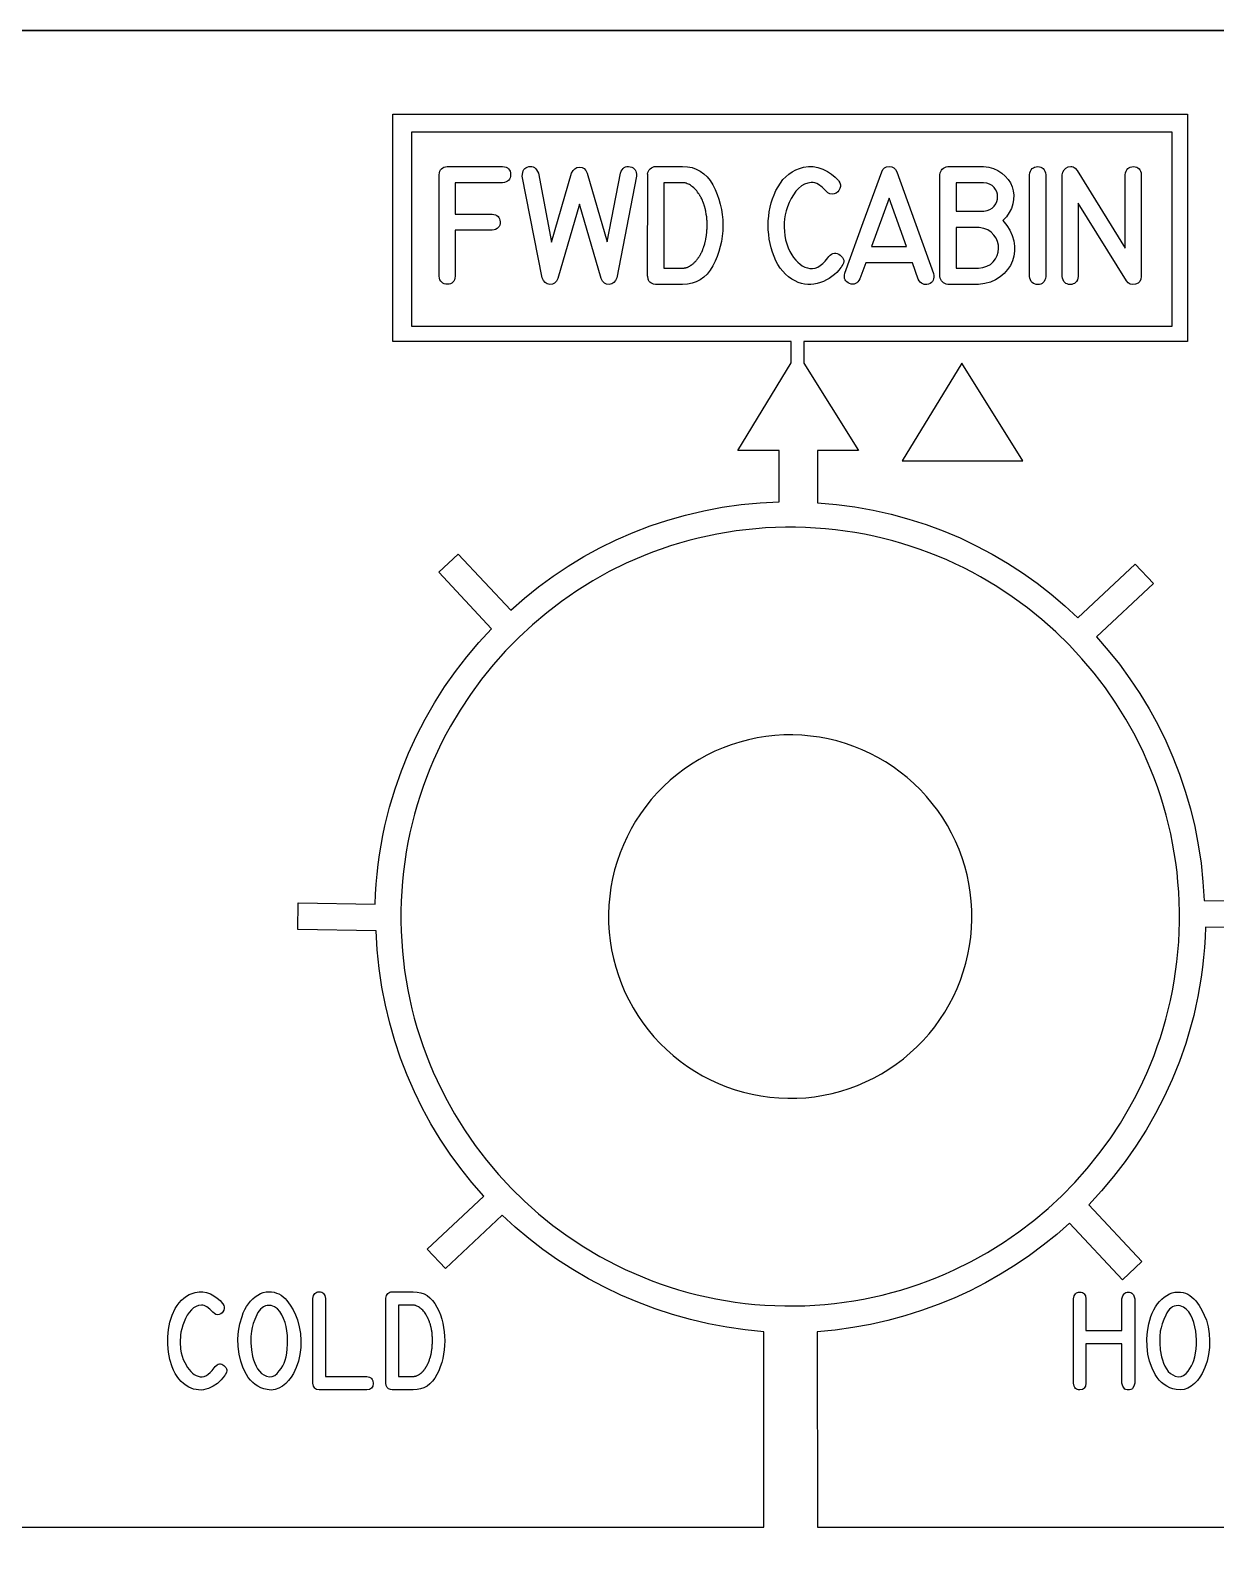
# Model space of a CAD drawing. Extents: x 27 to 704, y 10 to 614.
# Drawn here: x 340.19 to 379, y 206.35 to 256.21 of the extents above; entities that cross this region are included whole.
import ezdxf

# ---------------------------------------------------------------- set-up
doc = ezdxf.new("R2010")
doc.units = 0
for name, color, linetype in [('_BACKPANEL', 5, 'CONTINUOUS'), ('_ENGRAVING', 105, 'CONTINUOUS'), ('_TOPLAYER', 1, 'CONTINUOUS')]:
    doc.layers.add(name, color=color, linetype=linetype)

msp = doc.modelspace()

# ---------------------------------------------------------------- linework, layer by layer
at = {"layer": '_BACKPANEL'}
msp.add_lwpolyline([(526.326, 256.21), (526.326, 251.514), (526.326, 242.12), (526.326, 232.726), (526.326, 152.879), (526.326, 143.485), (203.984, 143.485), (203.984, 152.879), (203.984, 232.726), (203.984, 242.12), (203.984, 251.514), (203.984, 256.21)], close=True, dxfattribs=at)
msp.add_lwpolyline([(365.156, 233.148, 0.414214), (359.125, 227.28, 0.414214), (364.993, 221.249, 0.414214), (371.024, 227.117, 0.414214)], format="xyb", close=True, dxfattribs=at)
at = {"layer": '_ENGRAVING'}
for points in [[(315.747, 207.205), (364.208, 207.205), (364.208, 213.607), (363.599, 213.668), (362.995, 213.756), (362.397, 213.87), (361.806, 214.009), (361.223, 214.174), (360.649, 214.362), (360.085, 214.574), (359.532, 214.809), (358.992, 215.066), (358.465, 215.344), (357.952, 215.643), (357.455, 215.962), (356.974, 216.301), (356.511, 216.658), (356.067, 217.033), (355.641, 217.425), (353.781, 215.679), (353.185, 216.314), (355.037, 218.051), (354.651, 218.493), (354.284, 218.951), (353.938, 219.425), (353.612, 219.914), (353.308, 220.418), (353.025, 220.935), (352.764, 221.466), (352.527, 222.009), (352.312, 222.564), (352.122, 223.13), (351.956, 223.707), (351.815, 224.295), (351.7, 224.892), (351.611, 225.498), (351.548, 226.112), (351.513, 226.735), (348.947, 226.774), (348.961, 227.645), (351.48, 227.606), (351.494, 227.934), (351.515, 228.26), (351.544, 228.584), (351.581, 228.905), (351.625, 229.224), (351.677, 229.54), (351.736, 229.854), (351.801, 230.165), (351.954, 230.779), (352.135, 231.382), (352.342, 231.972), (352.576, 232.549), (352.835, 233.113), (353.118, 233.662), (353.426, 234.197), (353.756, 234.716), (354.109, 235.219), (354.484, 235.705), (354.88, 236.174), (355.295, 236.625), (353.561, 238.473), (354.196, 239.07), (355.919, 237.232), (356.367, 237.623), (356.83, 237.994), (357.31, 238.345), (357.805, 238.675), (358.315, 238.983), (358.839, 239.269), (359.377, 239.532), (359.927, 239.772), (360.489, 239.988), (361.063, 240.179), (361.648, 240.345), (362.244, 240.485), (362.849, 240.599), (363.464, 240.686), (364.086, 240.744), (364.717, 240.775), (364.717, 242.455), (363.359, 242.455), (365.11, 245.332), (365.11, 246.032), (352.059, 246.032), (352.059, 253.468), (378.087, 253.468), (378.087, 246.032), (365.518, 246.032), (365.518, 245.315), (367.309, 242.455), (365.967, 242.455), (365.967, 240.747), (366.585, 240.693), (367.193, 240.613), (367.793, 240.505), (368.383, 240.372), (368.963, 240.214), (369.532, 240.031), (370.089, 239.824), (370.635, 239.594), (371.168, 239.341), (371.688, 239.065), (372.194, 238.768), (372.686, 238.45), (373.163, 238.111), (373.624, 237.753), (374.07, 237.375), (374.499, 236.979), (376.375, 238.738), (376.972, 238.103), (375.108, 236.353), (375.492, 235.913), (375.857, 235.458), (376.202, 234.986), (376.526, 234.5), (376.83, 234), (377.112, 233.485), (377.371, 232.958), (377.609, 232.418), (377.823, 231.867), (378.013, 231.304), (378.18, 230.73), (378.321, 230.146), (378.438, 229.553), (378.528, 228.951), (378.593, 228.34), (378.631, 227.722), (381.199, 227.693)], [(381.189, 226.822), (378.675, 226.85), (378.663, 226.52), (378.642, 226.191), (378.614, 225.865), (378.578, 225.541), (378.535, 225.22), (378.484, 224.901), (378.426, 224.585), (378.36, 224.272), (378.288, 223.961), (378.208, 223.653), (378.027, 223.046), (377.82, 222.452), (377.585, 221.87), (377.325, 221.303), (377.04, 220.749), (376.731, 220.211), (376.398, 219.688), (376.043, 219.182), (375.666, 218.692), (375.268, 218.22), (374.849, 217.767), (376.595, 215.907), (375.96, 215.31), (374.224, 217.16), (373.801, 216.791), (373.364, 216.438), (372.911, 216.103), (372.444, 215.786), (371.963, 215.488), (371.47, 215.209), (370.964, 214.95), (370.446, 214.711), (369.917, 214.494), (369.378, 214.298), (368.829, 214.124), (368.271, 213.973), (367.704, 213.845), (367.129, 213.742), (366.547, 213.663), (365.958, 213.609), (365.964, 207.205), (413.73, 207.205)]]:
    msp.add_lwpolyline(points, dxfattribs=at)
for points in [[(377.584, 252.882), (352.673, 252.882), (352.673, 246.532), (377.584, 246.532)], [(355.656, 251.756), (355.717, 251.748), (355.77, 251.732), (355.815, 251.709), (355.852, 251.679), (355.881, 251.642), (355.901, 251.599), (355.913, 251.548), (355.917, 251.49), (355.913, 251.432), (355.901, 251.381), (355.88, 251.337), (355.851, 251.301), (355.814, 251.272), (355.768, 251.25), (355.715, 251.235), (355.653, 251.227), (354.1, 251.227), (354.1, 250.196), (355.311, 250.196), (355.372, 250.188), (355.424, 250.173), (355.469, 250.152), (355.506, 250.123), (355.535, 250.088), (355.556, 250.046), (355.569, 249.997), (355.574, 249.942), (355.57, 249.886), (355.559, 249.836), (355.539, 249.793), (355.51, 249.755), (355.473, 249.724), (355.427, 249.699), (355.373, 249.68), (355.311, 249.667), (354.1, 249.667), (354.1, 248.165), (354.092, 248.104), (354.077, 248.051), (354.056, 248.006), (354.027, 247.969), (353.992, 247.94), (353.95, 247.919), (353.901, 247.906), (353.846, 247.901), (353.79, 247.905), (353.74, 247.916), (353.697, 247.937), (353.66, 247.965), (353.629, 248.003), (353.604, 248.048), (353.585, 248.103), (353.573, 248.165), (353.573, 251.489), (353.584, 251.547), (353.602, 251.599), (353.626, 251.643), (353.656, 251.68), (353.693, 251.71), (353.735, 251.733), (353.784, 251.748), (353.839, 251.756)], [(356.513, 251.752), (356.565, 251.757), (356.613, 251.754), (356.657, 251.741), (356.698, 251.719), (356.735, 251.689), (356.769, 251.649), (356.825, 251.542), (357.258, 249.284), (357.915, 251.542), (357.962, 251.623), (358.02, 251.683), (358.091, 251.72), (358.174, 251.734), (358.256, 251.724), (358.325, 251.688), (358.381, 251.628), (358.424, 251.542), (359.081, 249.288), (359.52, 251.542), (359.542, 251.6), (359.569, 251.65), (359.601, 251.69), (359.637, 251.721), (359.678, 251.742), (359.724, 251.753), (359.774, 251.756), (359.829, 251.749), (359.883, 251.734), (359.929, 251.712), (359.967, 251.684), (359.997, 251.648), (360.019, 251.607), (360.034, 251.558), (360.041, 251.503), (360.04, 251.442), (359.391, 248.114), (359.353, 248.022), (359.3, 247.956), (359.231, 247.914), (359.146, 247.898), (359.06, 247.907), (358.987, 247.941), (358.926, 248.002), (358.878, 248.088), (358.169, 250.518), (357.465, 248.088), (357.416, 248), (357.356, 247.939), (357.284, 247.905), (357.2, 247.898), (357.118, 247.916), (357.048, 247.958), (356.992, 248.024), (356.949, 248.114), (356.299, 251.442), (356.313, 251.562), (356.329, 251.612), (356.353, 251.654), (356.383, 251.689), (356.42, 251.717), (356.463, 251.738)], [(361.551, 251.756), (361.711, 251.747), (361.86, 251.719), (361.999, 251.672), (362.128, 251.606), (362.246, 251.521), (362.354, 251.417), (362.451, 251.295), (362.539, 251.153), (362.616, 251.001), (362.682, 250.844), (362.739, 250.684), (362.785, 250.52), (362.821, 250.353), (362.847, 250.181), (362.862, 250.006), (362.867, 249.827), (362.862, 249.648), (362.847, 249.473), (362.821, 249.301), (362.785, 249.134), (362.739, 248.97), (362.682, 248.81), (362.615, 248.653), (362.538, 248.501), (362.45, 248.359), (362.353, 248.237), (362.245, 248.133), (362.126, 248.048), (361.998, 247.982), (361.859, 247.935), (361.711, 247.907), (361.551, 247.898), (360.667, 247.898), (360.6, 247.909), (360.514, 247.943), (360.481, 247.967), (360.454, 247.997), (360.433, 248.031), (360.418, 248.071), (360.406, 248.165), (360.404, 248.165), (360.406, 251.493), (360.404, 251.508), (360.412, 251.557), (360.428, 251.603), (360.453, 251.646), (360.486, 251.684), (360.526, 251.716), (360.57, 251.738), (360.618, 251.752), (360.669, 251.756)], [(365.512, 251.732), (365.67, 251.756), (365.827, 251.753), (365.984, 251.725), (366.141, 251.671), (366.291, 251.596), (366.426, 251.509), (366.548, 251.408), (366.655, 251.293), (366.665, 251.28), (366.699, 251.222), (366.717, 251.161), (366.717, 251.098), (366.7, 251.032), (366.67, 250.971), (366.629, 250.922), (366.577, 250.886), (366.514, 250.863), (366.444, 250.855), (366.376, 250.866), (366.31, 250.898), (366.248, 250.95), (366.123, 251.078), (366.001, 251.168), (365.941, 251.198), (365.881, 251.219), (365.822, 251.231), (365.764, 251.233), (365.65, 251.216), (365.543, 251.179), (365.442, 251.12), (365.347, 251.04), (365.259, 250.944), (365.178, 250.834), (365.106, 250.712), (365.041, 250.577), (364.986, 250.438), (364.942, 250.303), (364.911, 250.173), (364.891, 250.047), (364.879, 249.91), (364.876, 249.772), (364.882, 249.633), (364.897, 249.494), (364.923, 249.358), (364.96, 249.225), (365.008, 249.096), (365.067, 248.972), (365.125, 248.869), (365.187, 248.777), (365.253, 248.695), (365.322, 248.622), (365.395, 248.56), (365.471, 248.508), (365.551, 248.466), (365.635, 248.434), (365.72, 248.415), (365.805, 248.414), (365.89, 248.429), (365.974, 248.462), (366.057, 248.511), (366.14, 248.578), (366.222, 248.662), (366.304, 248.762), (366.34, 248.811), (366.384, 248.855), (366.429, 248.887), (366.475, 248.909), (366.521, 248.92), (366.568, 248.919), (366.616, 248.908), (366.664, 248.885), (366.713, 248.852), (366.756, 248.812), (366.79, 248.772), (366.813, 248.73), (366.825, 248.686), (366.827, 248.642), (366.818, 248.596), (366.799, 248.549), (366.77, 248.501), (366.753, 248.476), (366.743, 248.463), (366.736, 248.452), (366.669, 248.368), (366.597, 248.29), (366.521, 248.218), (366.439, 248.153), (366.352, 248.094), (366.26, 248.042), (366.163, 247.995), (366.061, 247.955), (365.957, 247.924), (365.853, 247.903), (365.75, 247.893), (365.647, 247.895), (365.544, 247.907), (365.442, 247.93), (365.34, 247.964), (365.238, 248.009), (365.124, 248.073), (365.018, 248.147), (364.92, 248.232), (364.83, 248.326), (364.747, 248.431), (364.672, 248.546), (364.605, 248.672), (364.546, 248.808), (364.495, 248.949), (364.452, 249.092), (364.416, 249.236), (364.389, 249.382), (364.369, 249.529), (364.357, 249.678), (364.353, 249.827), (364.357, 249.979), (364.369, 250.129), (364.388, 250.276), (364.416, 250.42), (364.452, 250.562), (364.496, 250.7), (364.548, 250.834), (364.608, 250.966), (364.676, 251.095), (364.752, 251.216), (364.836, 251.326), (364.929, 251.423), (365.029, 251.509), (365.138, 251.582), (365.254, 251.644), (365.379, 251.694)], [(368.316, 251.756), (368.401, 251.746), (368.47, 251.714), (368.525, 251.66), (368.564, 251.583), (369.767, 248.252), (369.777, 248.188), (369.778, 248.131), (369.771, 248.079), (369.755, 248.033), (369.731, 247.993), (369.698, 247.959), (369.656, 247.931), (369.606, 247.909), (369.553, 247.894), (369.503, 247.89), (369.457, 247.895), (369.413, 247.91), (369.373, 247.935), (369.335, 247.969), (369.301, 248.013), (369.27, 248.067), (369.077, 248.606), (367.547, 248.606), (367.359, 248.08), (367.327, 248.026), (367.293, 247.982), (367.255, 247.947), (367.214, 247.923), (367.169, 247.908), (367.122, 247.904), (367.071, 247.909), (367.017, 247.925), (366.967, 247.948), (366.925, 247.977), (366.892, 248.011), (366.869, 248.05), (366.854, 248.095), (366.849, 248.145), (366.853, 248.2), (366.865, 248.261), (367.467, 249.922), (368.071, 251.583), (368.109, 251.658), (368.163, 251.712), (368.232, 251.745)], [(371.405, 251.756), (371.576, 251.731), (371.733, 251.687), (371.876, 251.623), (372.005, 251.54), (372.117, 251.442), (372.211, 251.334), (372.286, 251.217), (372.342, 251.09), (372.379, 250.957), (372.395, 250.819), (372.391, 250.677), (372.367, 250.531), (372.321, 250.385), (372.25, 250.246), (372.155, 250.113), (372.036, 249.985), (372.167, 249.83), (372.27, 249.668), (372.347, 249.5), (372.396, 249.326), (372.42, 249.152), (372.421, 248.983), (372.398, 248.82), (372.352, 248.664), (372.284, 248.515), (372.194, 248.379), (372.083, 248.254), (371.951, 248.141), (371.8, 248.045), (371.632, 247.973), (371.446, 247.923), (371.244, 247.898), (370.239, 247.898), (370.185, 247.909), (370.136, 247.926), (370.094, 247.949), (370.057, 247.979), (370.027, 248.015), (370.003, 248.057), (369.985, 248.105), (369.973, 248.16), (369.973, 251.489), (369.984, 251.544), (370.002, 251.593), (370.025, 251.636), (370.056, 251.672), (370.092, 251.703), (370.135, 251.727), (370.184, 251.745), (370.239, 251.756)], [(373.18, 251.755), (373.234, 251.751), (373.281, 251.739), (373.324, 251.718), (373.36, 251.689), (373.39, 251.652), (373.415, 251.606), (373.434, 251.551), (373.447, 251.489), (373.447, 248.158), (373.434, 248.095), (373.415, 248.041), (373.39, 247.996), (373.36, 247.959), (373.324, 247.93), (373.281, 247.909), (373.234, 247.897), (373.18, 247.893), (373.126, 247.897), (373.079, 247.91), (373.037, 247.931), (373, 247.96), (372.97, 247.997), (372.946, 248.042), (372.927, 248.096), (372.914, 248.158), (372.914, 251.489), (372.927, 251.551), (372.946, 251.605), (372.97, 251.651), (373, 251.688), (373.037, 251.717), (373.079, 251.738), (373.126, 251.751)], [(374.18, 251.743), (374.263, 251.759), (374.301, 251.756), (374.338, 251.745), (374.406, 251.701), (374.467, 251.626), (376.043, 249.085), (376.043, 251.485), (376.055, 251.548), (376.074, 251.603), (376.099, 251.649), (376.13, 251.686), (376.167, 251.715), (376.21, 251.736), (376.26, 251.748), (376.317, 251.752), (376.372, 251.747), (376.422, 251.734), (376.464, 251.713), (376.499, 251.684), (376.528, 251.646), (376.55, 251.601), (376.565, 251.547), (376.573, 251.485), (376.573, 248.158), (376.561, 248.068), (376.525, 247.996), (376.466, 247.942), (376.382, 247.906), (376.292, 247.893), (376.213, 247.907), (376.144, 247.949), (376.087, 248.018), (374.51, 250.556), (374.51, 248.158), (374.497, 248.096), (374.478, 248.042), (374.453, 247.997), (374.423, 247.96), (374.387, 247.931), (374.345, 247.91), (374.297, 247.898), (374.244, 247.894), (374.191, 247.898), (374.144, 247.91), (374.102, 247.931), (374.066, 247.96), (374.036, 247.997), (374.012, 248.042), (373.993, 248.096), (373.98, 248.158), (373.98, 251.485), (374.004, 251.575), (374.045, 251.647), (374.104, 251.704)], [(361.568, 251.225), (360.932, 251.225), (360.932, 248.429), (361.568, 248.429), (361.575, 248.43), (361.583, 248.431), (361.592, 248.432), (361.602, 248.433), (361.61, 248.434), (361.619, 248.435), (361.626, 248.436), (361.636, 248.436), (361.651, 248.44), (361.658, 248.443), (361.668, 248.448), (361.676, 248.449), (361.687, 248.452), (361.694, 248.453), (361.703, 248.457), (361.72, 248.465), (361.739, 248.472), (361.747, 248.475), (361.756, 248.48), (361.771, 248.489), (361.79, 248.499), (361.797, 248.503), (361.807, 248.51), (361.824, 248.521), (361.832, 248.526), (361.842, 248.533), (361.85, 248.538), (361.859, 248.546), (361.867, 248.55), (361.876, 248.557), (361.895, 248.572), (361.91, 248.587), (361.917, 248.595), (361.927, 248.604), (361.934, 248.612), (361.944, 248.621), (361.961, 248.636), (361.968, 248.644), (361.977, 248.653), (361.985, 248.662), (361.994, 248.672), (362.009, 248.691), (362.026, 248.712), (362.041, 248.732), (362.049, 248.743), (362.058, 248.753), (362.065, 248.764), (362.073, 248.776), (362.08, 248.788), (362.088, 248.8), (362.103, 248.823), (362.11, 248.835), (362.118, 248.847), (362.125, 248.859), (362.133, 248.872), (362.145, 248.896), (362.151, 248.909), (362.16, 248.924), (362.166, 248.937), (362.175, 248.951), (362.179, 248.964), (362.186, 248.979), (362.199, 249.007), (362.212, 249.038), (362.217, 249.052), (362.223, 249.068), (362.228, 249.083), (362.235, 249.1), (362.244, 249.13), (362.249, 249.145), (362.255, 249.162), (362.265, 249.194), (362.276, 249.226), (362.279, 249.242), (362.283, 249.26), (362.287, 249.276), (362.293, 249.294), (362.296, 249.308), (362.3, 249.326), (362.306, 249.362), (362.309, 249.378), (362.313, 249.395), (362.315, 249.412), (362.319, 249.429), (362.325, 249.465), (362.328, 249.482), (362.332, 249.501), (362.336, 249.537), (362.337, 249.553), (362.34, 249.573), (362.344, 249.608), (362.345, 249.644), (362.347, 249.682), (362.349, 249.718), (362.35, 249.736), (362.353, 249.755), (362.354, 249.771), (362.355, 249.791), (362.355, 249.808), (362.355, 249.827), (362.355, 249.845), (362.355, 249.863), (362.354, 249.881), (362.353, 249.9), (362.353, 249.917), (362.353, 249.936), (362.349, 249.974), (362.347, 250.008), (362.344, 250.047), (362.342, 250.081), (362.338, 250.117), (362.335, 250.134), (362.334, 250.153), (362.327, 250.189), (362.323, 250.205), (362.321, 250.223), (362.315, 250.258), (362.31, 250.294), (362.3, 250.328), (362.295, 250.36), (362.289, 250.376), (362.285, 250.394), (362.28, 250.41), (362.276, 250.428), (362.267, 250.46), (362.257, 250.492), (362.251, 250.506), (362.246, 250.522), (362.235, 250.554), (362.223, 250.584), (362.217, 250.599), (362.212, 250.615), (362.205, 250.628), (362.199, 250.643), (362.186, 250.671), (362.175, 250.697), (362.161, 250.726), (362.154, 250.738), (362.148, 250.75), (362.133, 250.777), (362.118, 250.801), (362.11, 250.813), (362.103, 250.826), (362.088, 250.848), (362.081, 250.859), (362.075, 250.871), (362.043, 250.914), (362.013, 250.956), (361.979, 250.993), (361.946, 251.029), (361.914, 251.061), (361.878, 251.089), (361.842, 251.118), (361.807, 251.142), (361.773, 251.163), (361.739, 251.18), (361.703, 251.193), (361.668, 251.206), (361.651, 251.211), (361.636, 251.217), (361.602, 251.223)], [(371.749, 251.071), (371.684, 251.132), (371.605, 251.177), (371.512, 251.207), (371.405, 251.221), (370.504, 251.221), (370.504, 250.292), (371.411, 250.292), (371.52, 250.312), (371.614, 250.347), (371.693, 250.396), (371.757, 250.461), (371.807, 250.534), (371.842, 250.61), (371.862, 250.689), (371.868, 250.77), (371.859, 250.851), (371.837, 250.928), (371.8, 251.001)], [(368.315, 250.718), (367.74, 249.135), (368.885, 249.135)], [(371.747, 249.512), (371.657, 249.606), (371.546, 249.679), (371.414, 249.731), (371.261, 249.763), (370.504, 249.763), (370.504, 248.431), (371.238, 248.431), (371.388, 248.449), (371.519, 248.489), (371.631, 248.552), (371.724, 248.638), (371.798, 248.738), (371.851, 248.843), (371.885, 248.953), (371.898, 249.069), (371.891, 249.185), (371.863, 249.298), (371.815, 249.407)], [(368.744, 242.118), (372.694, 242.118), (370.69, 245.317)], [(377.822, 227.024), (377.823, 227.353), (377.815, 227.681), (377.798, 228.006), (377.774, 228.329), (377.742, 228.65), (377.702, 228.968), (377.654, 229.284), (377.599, 229.598), (377.535, 229.909), (377.465, 230.217), (377.387, 230.522), (377.301, 230.824), (377.209, 231.123), (377.109, 231.419), (377.003, 231.712), (376.889, 232.002), (376.769, 232.287), (376.642, 232.57), (376.368, 233.123), (376.068, 233.661), (375.744, 234.183), (375.395, 234.688), (375.024, 235.174), (374.629, 235.642), (374.213, 236.091), (373.777, 236.519), (373.32, 236.925), (372.843, 237.31), (372.348, 237.672), (371.836, 238.011), (371.306, 238.325), (371.035, 238.473), (370.76, 238.614), (370.481, 238.749), (370.199, 238.877), (369.913, 238.998), (369.623, 239.113), (369.33, 239.22), (369.033, 239.321), (368.733, 239.415), (368.43, 239.501), (368.124, 239.58), (367.815, 239.652), (367.503, 239.716), (367.189, 239.772), (366.871, 239.821), (366.552, 239.862), (366.229, 239.895), (365.904, 239.92), (365.577, 239.937), (365.248, 239.946), (364.919, 239.946), (364.592, 239.938), (364.266, 239.922), (363.943, 239.898), (363.622, 239.866), (363.304, 239.826), (362.988, 239.778), (362.674, 239.722), (362.363, 239.659), (362.055, 239.589), (361.75, 239.51), (361.448, 239.425), (361.149, 239.333), (360.853, 239.233), (360.56, 239.126), (360.271, 239.013), (359.985, 238.893), (359.702, 238.766), (359.149, 238.492), (358.611, 238.192), (358.089, 237.868), (357.585, 237.52), (357.098, 237.148), (356.63, 236.754), (356.182, 236.338), (355.754, 235.901), (355.347, 235.444), (354.962, 234.968), (354.6, 234.473), (354.261, 233.961), (353.947, 233.431), (353.8, 233.16), (353.658, 232.885), (353.524, 232.606), (353.396, 232.324), (353.274, 232.038), (353.16, 231.748), (353.052, 231.455), (352.951, 231.158), (352.858, 230.859), (352.771, 230.556), (352.692, 230.25), (352.621, 229.941), (352.556, 229.629), (352.5, 229.314), (352.451, 228.997), (352.41, 228.677), (352.377, 228.355), (352.352, 228.03), (352.335, 227.703), (352.327, 227.374), (352.326, 227.045), (352.334, 226.717), (352.35, 226.392), (352.374, 226.069), (352.407, 225.748), (352.447, 225.429), (352.494, 225.113), (352.55, 224.8), (352.613, 224.489), (352.684, 224.181), (352.762, 223.876), (352.847, 223.573), (352.94, 223.274), (353.039, 222.978), (353.146, 222.686), (353.259, 222.396), (353.38, 222.11), (353.507, 221.828), (353.781, 221.274), (354.08, 220.736), (354.404, 220.215), (354.753, 219.71), (355.124, 219.224), (355.518, 218.756), (355.934, 218.307), (356.371, 217.879), (356.828, 217.472), (357.304, 217.088), (357.799, 216.725), (358.312, 216.387), (358.841, 216.073), (359.112, 215.925), (359.387, 215.784), (359.666, 215.649), (359.948, 215.521), (360.234, 215.4), (360.524, 215.285), (360.817, 215.177), (361.114, 215.077), (361.414, 214.983), (361.717, 214.897), (362.023, 214.818), (362.332, 214.746), (362.643, 214.682), (362.958, 214.625), (363.275, 214.577), (363.595, 214.536), (363.918, 214.503), (364.242, 214.478), (364.569, 214.461), (364.898, 214.452), (365.228, 214.452), (365.555, 214.46), (365.88, 214.476), (366.204, 214.5), (366.524, 214.532), (366.843, 214.572), (367.159, 214.62), (367.473, 214.676), (367.783, 214.739), (368.091, 214.809), (368.397, 214.887), (368.699, 214.973), (368.998, 215.065), (369.294, 215.165), (369.587, 215.271), (369.876, 215.385), (370.162, 215.505), (370.445, 215.632), (370.998, 215.906), (371.536, 216.205), (372.058, 216.53), (372.563, 216.878), (373.05, 217.25), (373.518, 217.644), (373.966, 218.06), (374.394, 218.497), (374.801, 218.954), (375.186, 219.43), (375.548, 219.925), (375.887, 220.437), (376.201, 220.967), (376.349, 221.238), (376.49, 221.513), (376.625, 221.791), (376.753, 222.074), (376.874, 222.36), (376.989, 222.65), (377.097, 222.943), (377.197, 223.239), (377.291, 223.539), (377.377, 223.842), (377.456, 224.148), (377.528, 224.457), (377.592, 224.769), (377.649, 225.084), (377.698, 225.401), (377.738, 225.721), (377.772, 226.043), (377.797, 226.368), (377.813, 226.695)], [(345.591, 214.896), (345.714, 214.915), (345.837, 214.914), (345.96, 214.89), (346.083, 214.845), (346.2, 214.783), (346.306, 214.71), (346.401, 214.626), (346.486, 214.53), (346.493, 214.519), (346.52, 214.471), (346.534, 214.421), (346.534, 214.368), (346.521, 214.313), (346.497, 214.262), (346.465, 214.222), (346.424, 214.192), (346.375, 214.172), (346.32, 214.165), (346.267, 214.175), (346.216, 214.201), (346.167, 214.245), (346.069, 214.351), (345.973, 214.426), (345.88, 214.469), (345.833, 214.478), (345.788, 214.48), (345.699, 214.466), (345.615, 214.435), (345.536, 214.386), (345.461, 214.32), (345.392, 214.239), (345.329, 214.148), (345.273, 214.046), (345.222, 213.934), (345.179, 213.818), (345.145, 213.706), (345.12, 213.598), (345.104, 213.493), (345.092, 213.263), (345.109, 213.033), (345.129, 212.919), (345.158, 212.808), (345.196, 212.701), (345.242, 212.597), (345.336, 212.435), (345.387, 212.367), (345.442, 212.306), (345.499, 212.255), (345.558, 212.211), (345.621, 212.176), (345.687, 212.149), (345.754, 212.134), (345.82, 212.133), (345.886, 212.146), (345.952, 212.173), (346.017, 212.214), (346.082, 212.27), (346.147, 212.339), (346.211, 212.423), (346.239, 212.464), (346.309, 212.527), (346.344, 212.545), (346.381, 212.554), (346.417, 212.554), (346.455, 212.544), (346.492, 212.525), (346.53, 212.498), (346.591, 212.431), (346.609, 212.396), (346.618, 212.36), (346.62, 212.323), (346.613, 212.285), (346.575, 212.205), (346.562, 212.185), (346.555, 212.174), (346.549, 212.164), (346.44, 212.03), (346.316, 211.916), (346.176, 211.823), (346.02, 211.751), (345.939, 211.725), (345.858, 211.707), (345.777, 211.699), (345.696, 211.7), (345.615, 211.711), (345.535, 211.73), (345.456, 211.758), (345.376, 211.796), (345.287, 211.849), (345.204, 211.911), (345.127, 211.981), (345.056, 212.06), (344.992, 212.147), (344.933, 212.243), (344.881, 212.348), (344.834, 212.461), (344.76, 212.698), (344.711, 212.939), (344.686, 213.185), (344.686, 213.436), (344.711, 213.684), (344.761, 213.921), (344.836, 214.148), (344.936, 214.365), (344.995, 214.466), (345.061, 214.557), (345.134, 214.639), (345.212, 214.71), (345.297, 214.771), (345.389, 214.823), (345.486, 214.864)], [(348.001, 214.916), (348.089, 214.912), (348.173, 214.898), (348.253, 214.875), (348.329, 214.843), (348.401, 214.802), (348.469, 214.752), (348.532, 214.693), (348.592, 214.625), (348.699, 214.476), (348.793, 214.321), (348.874, 214.16), (348.94, 213.992), (348.997, 213.773), (349.033, 213.549), (349.048, 213.322), (349.042, 213.09), (349.015, 212.861), (348.965, 212.643), (348.895, 212.434), (348.802, 212.236), (348.73, 212.121), (348.647, 212.014), (348.552, 211.917), (348.445, 211.829), (348.329, 211.758), (348.207, 211.715), (348.079, 211.699), (347.945, 211.711), (347.837, 211.737), (347.735, 211.773), (347.64, 211.82), (347.552, 211.876), (347.47, 211.943), (347.394, 212.021), (347.325, 212.109), (347.263, 212.207), (347.157, 212.419), (347.077, 212.643), (347.022, 212.878), (346.992, 213.125), (346.987, 213.377), (347.007, 213.625), (347.051, 213.87), (347.12, 214.111), (347.163, 214.227), (347.213, 214.335), (347.269, 214.434), (347.33, 214.526), (347.398, 214.609), (347.472, 214.684), (347.552, 214.751), (347.638, 214.809), (347.726, 214.856), (347.815, 214.889), (347.907, 214.909)], [(348.013, 214.471), (347.947, 214.466), (347.886, 214.451), (347.828, 214.427), (347.775, 214.393), (347.726, 214.349), (347.681, 214.296), (347.64, 214.233), (347.603, 214.16), (347.54, 214.01), (347.49, 213.872), (347.452, 213.745), (347.428, 213.63), (347.409, 213.453), (347.407, 213.242), (347.426, 213.016), (347.469, 212.793), (347.499, 212.684), (347.537, 212.582), (347.581, 212.484), (347.632, 212.393), (347.691, 212.311), (347.758, 212.244), (347.833, 212.193), (347.917, 212.156), (348.016, 212.136), (348.109, 212.144), (348.194, 212.179), (348.272, 212.243), (348.342, 212.323), (348.403, 212.404), (348.455, 212.489), (348.498, 212.575), (348.533, 212.673), (348.563, 212.784), (348.587, 212.909), (348.604, 213.049), (348.614, 213.196), (348.615, 213.342), (348.607, 213.489), (348.591, 213.635), (348.565, 213.778), (348.529, 213.913), (348.483, 214.041), (348.427, 214.162), (348.36, 214.269), (348.279, 214.354), (348.186, 214.418), (348.08, 214.461)], [(349.651, 214.915), (349.695, 214.911), (349.733, 214.9), (349.765, 214.882), (349.793, 214.858), (349.815, 214.827), (349.833, 214.789), (349.851, 214.693), (349.851, 212.139), (351.208, 212.141), (351.299, 212.117), (351.334, 212.097), (351.364, 212.072), (351.386, 212.041), (351.402, 212.005), (351.414, 211.916), (351.4, 211.827), (351.384, 211.792), (351.361, 211.762), (351.332, 211.738), (351.296, 211.72), (351.206, 211.701), (349.645, 211.701), (349.565, 211.72), (349.531, 211.738), (349.503, 211.762), (349.46, 211.829), (349.437, 211.92), (349.437, 214.693), (349.462, 214.792), (349.481, 214.83), (349.506, 214.862), (349.535, 214.886), (349.569, 214.903), (349.608, 214.913)], [(352.73, 214.916), (352.855, 214.908), (352.972, 214.885), (353.081, 214.845), (353.181, 214.791), (353.274, 214.72), (353.358, 214.634), (353.435, 214.532), (353.503, 214.414), (353.564, 214.287), (353.616, 214.157), (353.66, 214.023), (353.696, 213.887), (353.724, 213.747), (353.744, 213.604), (353.756, 213.459), (353.76, 213.31), (353.756, 213.16), (353.744, 213.015), (353.724, 212.872), (353.696, 212.732), (353.66, 212.596), (353.615, 212.462), (353.563, 212.332), (353.502, 212.205), (353.434, 212.087), (353.358, 211.985), (353.273, 211.899), (353.18, 211.829), (353.08, 211.774), (352.971, 211.734), (352.855, 211.711), (352.73, 211.703), (352.038, 211.703), (351.985, 211.712), (351.918, 211.74), (351.871, 211.785), (351.843, 211.847), (351.834, 211.926), (351.832, 211.926), (351.834, 214.696), (351.832, 214.709), (351.85, 214.789), (351.87, 214.824), (351.896, 214.856), (351.927, 214.882), (351.962, 214.901), (351.999, 214.912), (352.039, 214.916)], [(352.743, 214.474), (352.245, 214.474), (352.245, 212.145), (352.743, 212.145), (352.749, 212.146), (352.755, 212.147), (352.762, 212.148), (352.77, 212.149), (352.776, 212.149), (352.783, 212.15), (352.789, 212.151), (352.796, 212.152), (352.808, 212.155), (352.814, 212.157), (352.821, 212.161), (352.828, 212.162), (352.836, 212.164), (352.842, 212.166), (352.849, 212.169), (352.862, 212.175), (352.877, 212.182), (352.883, 212.184), (352.89, 212.188), (352.902, 212.196), (352.917, 212.203), (352.923, 212.207), (352.93, 212.213), (352.943, 212.222), (352.95, 212.226), (352.958, 212.232), (352.964, 212.236), (352.971, 212.243), (352.977, 212.247), (352.984, 212.252), (352.999, 212.265), (353.011, 212.277), (353.017, 212.283), (353.024, 212.291), (353.03, 212.298), (353.037, 212.305), (353.051, 212.318), (353.056, 212.324), (353.064, 212.332), (353.07, 212.339), (353.077, 212.348), (353.089, 212.364), (353.102, 212.381), (353.114, 212.398), (353.12, 212.407), (353.127, 212.415), (353.132, 212.425), (353.139, 212.434), (353.144, 212.444), (353.151, 212.454), (353.162, 212.473), (353.167, 212.484), (353.174, 212.494), (353.179, 212.504), (353.186, 212.514), (353.195, 212.535), (353.2, 212.545), (353.206, 212.558), (353.212, 212.568), (353.218, 212.58), (353.222, 212.591), (353.227, 212.604), (353.237, 212.627), (353.248, 212.652), (353.251, 212.664), (353.256, 212.677), (353.26, 212.69), (353.265, 212.704), (353.272, 212.729), (353.276, 212.742), (353.281, 212.756), (353.289, 212.782), (353.297, 212.809), (353.3, 212.822), (353.303, 212.837), (353.306, 212.851), (353.311, 212.866), (353.313, 212.877), (353.317, 212.892), (353.321, 212.922), (353.323, 212.935), (353.327, 212.95), (353.328, 212.964), (353.331, 212.979), (353.336, 213.008), (353.338, 213.022), (353.342, 213.038), (353.345, 213.068), (353.345, 213.081), (353.347, 213.098), (353.35, 213.128), (353.352, 213.157), (353.353, 213.189), (353.355, 213.219), (353.356, 213.233), (353.358, 213.25), (353.358, 213.263), (353.359, 213.28), (353.359, 213.294), (353.359, 213.31), (353.359, 213.324), (353.359, 213.339), (353.358, 213.354), (353.358, 213.371), (353.358, 213.385), (353.358, 213.401), (353.355, 213.432), (353.353, 213.46), (353.35, 213.493), (353.349, 213.521), (353.346, 213.551), (353.344, 213.565), (353.343, 213.581), (353.337, 213.611), (353.334, 213.624), (353.333, 213.639), (353.328, 213.669), (353.324, 213.699), (353.317, 213.727), (353.312, 213.754), (353.308, 213.767), (353.305, 213.782), (353.3, 213.795), (353.297, 213.81), (353.29, 213.837), (353.283, 213.863), (353.278, 213.875), (353.274, 213.888), (353.265, 213.915), (353.256, 213.94), (353.251, 213.952), (353.248, 213.965), (353.242, 213.976), (353.237, 213.989), (353.227, 214.012), (353.218, 214.034), (353.208, 214.058), (353.202, 214.068), (353.198, 214.078), (353.186, 214.1), (353.174, 214.121), (353.167, 214.131), (353.162, 214.141), (353.151, 214.16), (353.145, 214.169), (353.14, 214.179), (353.115, 214.215), (353.092, 214.249), (353.065, 214.281), (353.039, 214.311), (353.014, 214.337), (352.986, 214.361), (352.958, 214.384), (352.93, 214.405), (352.904, 214.422), (352.877, 214.436), (352.849, 214.447), (352.821, 214.458), (352.808, 214.462), (352.796, 214.467), (352.77, 214.472)], [(376.148, 214.905), (376.19, 214.902), (376.227, 214.891), (376.26, 214.874), (376.288, 214.85), (376.312, 214.819), (376.331, 214.781), (376.356, 214.684), (376.356, 211.92), (376.331, 211.823), (376.288, 211.754), (376.26, 211.73), (376.227, 211.713), (376.19, 211.703), (376.148, 211.7), (376.106, 211.703), (376.068, 211.714), (376.036, 211.731), (376.008, 211.755), (375.965, 211.824), (375.94, 211.92), (375.94, 213.206), (374.761, 213.206), (374.761, 211.92), (374.743, 211.825), (374.726, 211.788), (374.704, 211.757), (374.676, 211.733), (374.643, 211.715), (374.562, 211.701), (374.519, 211.703), (374.48, 211.713), (374.446, 211.73), (374.417, 211.754), (374.393, 211.785), (374.373, 211.823), (374.348, 211.92), (374.348, 214.684), (374.373, 214.782), (374.393, 214.82), (374.417, 214.852), (374.446, 214.876), (374.48, 214.893), (374.519, 214.902), (374.562, 214.905), (374.605, 214.901), (374.643, 214.89), (374.676, 214.872), (374.704, 214.848), (374.726, 214.817), (374.743, 214.779), (374.761, 214.684), (374.761, 213.65), (375.94, 213.65), (375.94, 214.684), (375.965, 214.78), (376.008, 214.849), (376.036, 214.874), (376.068, 214.891), (376.106, 214.901)], [(377.767, 214.906), (377.855, 214.901), (377.939, 214.888), (378.018, 214.865), (378.094, 214.833), (378.166, 214.792), (378.233, 214.743), (378.296, 214.684), (378.356, 214.616), (378.463, 214.468), (378.557, 214.313), (378.636, 214.152), (378.703, 213.985), (378.76, 213.766), (378.795, 213.544), (378.81, 213.317), (378.804, 213.086), (378.777, 212.858), (378.728, 212.64), (378.657, 212.433), (378.565, 212.235), (378.494, 212.12), (378.411, 212.014), (378.316, 211.917), (378.209, 211.829), (378.093, 211.759), (377.972, 211.716), (377.844, 211.7), (377.711, 211.712), (377.603, 211.737), (377.502, 211.774), (377.408, 211.82), (377.319, 211.877), (377.238, 211.943), (377.162, 212.021), (377.094, 212.108), (377.032, 212.206), (376.926, 212.417), (376.846, 212.64), (376.791, 212.875), (376.761, 213.121), (376.756, 213.372), (376.776, 213.619), (376.82, 213.863), (376.889, 214.104), (376.932, 214.219), (376.982, 214.327), (377.037, 214.426), (377.099, 214.517), (377.166, 214.6), (377.24, 214.674), (377.319, 214.741), (377.405, 214.799), (377.492, 214.846), (377.582, 214.879), (377.673, 214.899)], [(377.778, 214.462), (377.713, 214.457), (377.652, 214.442), (377.595, 214.418), (377.542, 214.384), (377.493, 214.341), (377.448, 214.288), (377.407, 214.225), (377.371, 214.152), (377.308, 214.003), (377.258, 213.865), (377.22, 213.739), (377.196, 213.624), (377.177, 213.447), (377.175, 213.238), (377.194, 213.012), (377.237, 212.79), (377.267, 212.682), (377.304, 212.579), (377.348, 212.482), (377.399, 212.391), (377.458, 212.31), (377.524, 212.243), (377.6, 212.192), (377.683, 212.156), (377.782, 212.135), (377.874, 212.143), (377.959, 212.179), (378.037, 212.242), (378.107, 212.321), (378.167, 212.403), (378.219, 212.487), (378.262, 212.573), (378.298, 212.67), (378.327, 212.781), (378.351, 212.906), (378.368, 213.045), (378.378, 213.191), (378.379, 213.337), (378.371, 213.483), (378.355, 213.629), (378.329, 213.771), (378.293, 213.906), (378.247, 214.034), (378.191, 214.155), (378.124, 214.261), (378.044, 214.346), (377.951, 214.41), (377.846, 214.452)]]:
    msp.add_lwpolyline(points, close=True, dxfattribs=at)
at = {"layer": '_TOPLAYER'}
msp.add_lwpolyline([(523.937, 256.21), (438.215, 256.21), (384.045, 256.21), (383.786, 256.21), (346.149, 256.21), (298.323, 256.21)], dxfattribs=at)
msp.add_lwpolyline([(365.156, 233.148, 0.414214), (359.125, 227.28, 0.414214), (364.993, 221.249, 0.414214), (371.024, 227.117, 0.414214)], format="xyb", close=True, dxfattribs=at)

doc.saveas('drawing.dxf')
